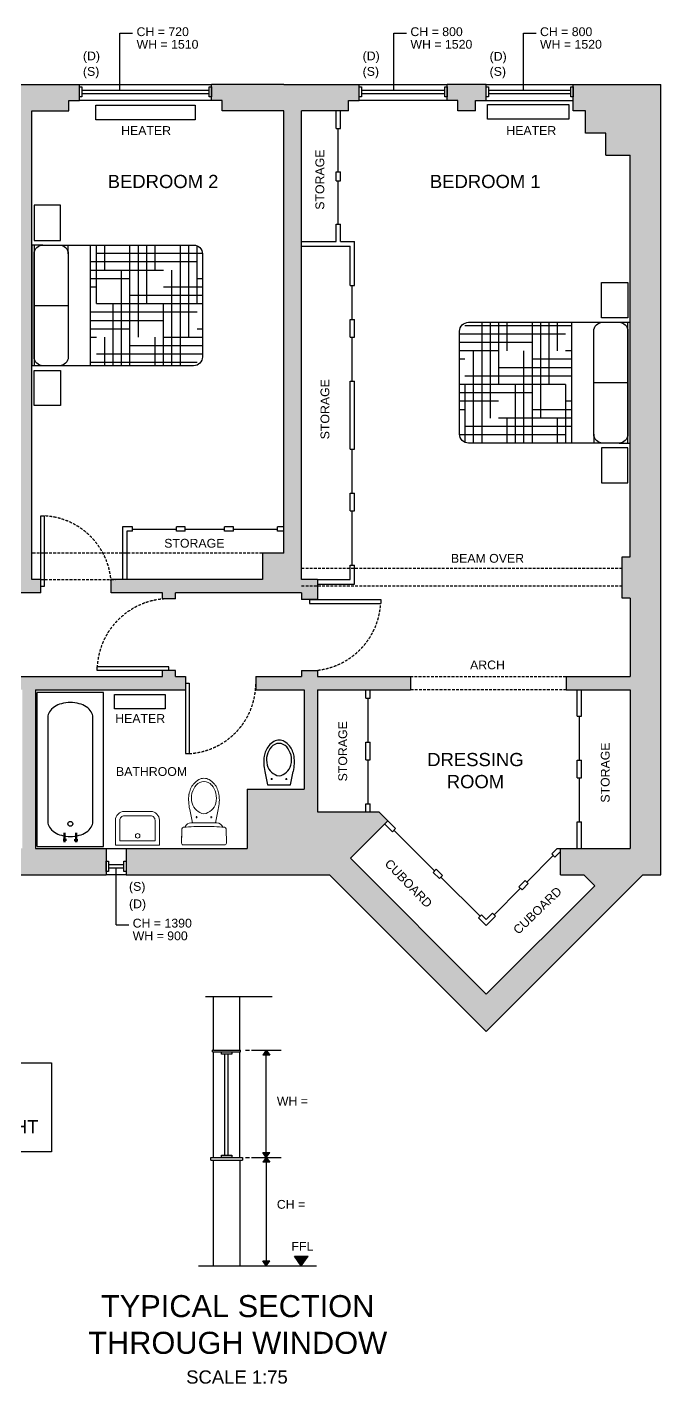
# Model space of a CAD drawing. Extents: x 69234 to 89891, y 55573 to 76150.
# Drawn here: x 82694 to 89891, y 60405 to 75806 of the extents above; entities that cross this region are included whole.
import ezdxf

# ---------------------------------------------------------------- set-up
doc = ezdxf.new("R2010")
doc.units = 0
doc.header["$LTSCALE"] = 25
doc.header["$MEASUREMENT"] = 0
doc.linetypes.add('HIDDEN', pattern=[0.375, 0.25, -0.125])
doc.layers.get('0').update_dxf_attribs({"lineweight": 9})
doc.layers.add('aFurniture', color=7, linetype='Continuous', lineweight=13)
for name, color, linetype in [('cub', 7, 'Continuous'), ('DETAILS', 8, 'Continuous'), ('DOORS', 7, 'Continuous'), ('existing door', 7, 'Continuous'), ('HATCH', 9, 'Continuous'), ('HEATER', 4, 'Continuous'), ('SD', 7, 'Continuous'), ('TEXT-2', 7, 'Continuous'), ('TEXT-3', 7, 'Continuous'), ('TEXT-5', 6, 'Continuous'), ('WALL', 1, 'Continuous'), ('WIN DIM', 7, 'Continuous'), ('window', 9, 'Continuous')]:
    doc.layers.add(name, color=color, linetype=linetype)
doc.styles.add('Arial', font='arial.ttf', dxfattribs={"height": 150})

# ---------------------------------------------------------------- blocks, each defined once
blk = doc.blocks.new('BATH')
at = {"color": 8}
for p, q in [((56089, -22122), (55339, -22122)), ((55339, -22122), (55339, -23872)), ((55642, -22173), (55642, -22278)), ((55652, -22173), (55652, -22278)), ((55774, -22173), (55774, -22278)), ((55784, -22173), (55784, -22278)), ((56089, -22122), (56089, -23872)), ((55670, -22192), (55630, -22192)), ((55670, -22202), (55630, -22202)), ((55757, -22192), (55797, -22192)), ((55757, -22202), (55797, -22202)), ((55339, -23872), (56089, -23872))]:
    blk.add_line(p, q, dxfattribs=at)
blk.add_lwpolyline([(55969, -23590), (55969, -22404, 0.141736), (55952, -22344, 0.10716), (55894, -22285, 0.078981), (55816, -22250, 0.066429), (55714, -22236, 0.066429), (55613, -22250, 0.078981), (55534, -22285, 0.10716), (55476, -22344, 0.141736), (55459, -22404), (55459, -23590, 0.141736), (55476, -23650, 0.10716), (55534, -23709, 0.078981), (55613, -23744, 0.066429), (55714, -23758, 0.066429), (55816, -23744, 0.078981), (55894, -23709, 0.10716), (55952, -23650, 0.141736)], format="xyb", close=True, dxfattribs=at)
blk.add_circle((55714, -22381), 27.5, dxfattribs=at)
blk = doc.blocks.new('DOUBLE BED')
at = {"color": 8}
for p, q in [((52577, -26398), (51364, -26398)), ((51554, -26359), (51554, -27729)), ((51649, -26359), (51649, -27446)), ((51745, -26359), (51745, -27065)), ((51840, -26359), (51840, -26684)), ((52126, -26359), (52126, -27729)), ((52221, -26359), (52221, -27446)), ((52316, -26359), (52316, -27065)), ((52411, -26359), (52411, -26684)), ((52507, -26493), (51303, -26493)), ((52126, -26589), (51303, -26589)), ((51745, -26684), (51303, -26684)), ((51364, -26779), (51303, -26779)), ((51459, -26684), (51459, -27729)), ((52030, -26684), (52030, -27729)), ((52577, -26779), (52126, -26779)), ((52577, -26684), (52507, -26684)), ((52577, -26874), (51745, -26874)), ((52507, -27065), (51303, -27065)), ((52577, -26970), (51364, -26970)), ((51364, -27065), (51364, -27721)), ((51935, -27065), (51935, -27729)), ((52507, -27065), (52507, -27729)), ((52126, -27160), (51303, -27160)), ((51745, -27255), (51303, -27255)), ((52577, -27255), (52507, -27255)), ((51364, -27351), (51303, -27351)), ((52577, -27351), (52126, -27351)), ((52577, -27541), (51364, -27541)), ((52577, -27446), (51745, -27446)), ((51840, -27446), (51840, -27729)), ((52411, -27446), (52411, -27729)), ((52507, -27636), (51303, -27636))]:
    blk.add_line(p, q, dxfattribs=at)
for points in [[(53214, -25907), (53214, -26307), (52913, -26307), (52913, -25907)], [(53214, -28182), (53214, -27782), (52913, -27782), (52913, -28182)]]:
    blk.add_lwpolyline(points, close=True, dxfattribs=at)
blk.add_lwpolyline([(52927, -27729), (51403, -27729, -0.414214), (51303, -27629), (51303, -26459, -0.414214), (51403, -26359), (52927, -26359, -0.414214)], format="xyb", dxfattribs=at)
for points in [[(52577, -27729), (52577, -26359)], [(53114, -26359), (53239, -26359)], [(53214, -27729), (53214, -26359)], [(53239, -27729), (53239, -26359)], [(53214, -27044), (52827, -27044)], [(52827, -27629), (52827, -27729)], [(53114, -27729), (53239, -27729)]]:
    blk.add_lwpolyline(points, dxfattribs=at)
blk.add_lwpolyline([(52927, -26359), (53114, -26359, -0.414214), (53214, -26459), (53214, -27629, -0.414214), (53114, -27729), (52927, -27729, -0.414214), (52827, -27629), (52827, -26459, -0.414214)], format="xyb", close=True, dxfattribs=at)
blk = doc.blocks.new('SMALL SINK')
at = {"color": 0, "lineweight": 15}
for points in [[(57006, -22406), (57006, -22122), (56506, -22122), (56506, -22406, 0.414214), (56606, -22506), (56906, -22506, 0.414214)], [(56956, -22406), (56956, -22172), (56556, -22172), (56556, -22406, 0.414214), (56606, -22456), (56906, -22456, 0.414214)]]:
    blk.add_lwpolyline(points, format="xyb", close=True, dxfattribs=at)
blk.add_circle((56753, -22229), 25.4, dxfattribs=at)
blk = doc.blocks.new('TOILET')
at = {"layer": 'aFurniture', "color": 0, "lineweight": 9}
for p, q in [((52106, -22622), (51637, -22622)), ((51617, -22643), (51621, -22804)), ((52126, -22643), (52122, -22804)), ((52123, -22765), (52126, -22643)), ((51741, -22872), (51710, -23024)), ((52019, -22872), (51724, -22872)), ((51799, -22937), (51779, -22937)), ((51789, -22927), (51789, -22947)), ((51945, -22937), (51965, -22937)), ((51955, -22927), (51955, -22947)), ((52033, -23024), (52002, -22872))]:
    blk.add_line(p, q, dxfattribs=at)
for centre, radius, start, end in [((51637, -22642), 20, 90.001, 181.364), ((52106, -22642), 20, 358.636, 90), ((52106, -22642), 20, 358.636, 89.999), ((51641, -22804), 20, 181.361, 265.494), ((51866, -19940), 2892, 265.497, 270.103), ((51724, -22802), 70, 198.725, 269.999), ((51877, -19940), 2892, 269.897, 274.503), ((52019, -22802), 70, 270, 336.803), ((52102, -22804), 20, 274.506, 358.639), ((52191, -23134), 494, 167.161, 187.303), ((51970, -23156), 240, 165.141, 192.866), ((51899, -23139), 167, 99.2656, 164.642), ((51845, -23139), 167, 15.358, 80.7344), ((51774, -23156), 240, 347.134, 14.859), ((51552, -23134), 494, 352.697, 12.839), ((51960, -23153), 262, 189.622, 217.912), ((51982, -23138), 257, 196.116, 219.524), ((51761, -23138), 257, 320.476, 343.884), ((51783, -23153), 262, 322.088, 350.378), ((51927, -23170), 225, 219.612, 239.382), ((51871, -23228), 114, 220.555, 270.419), ((51869, -23259), 119, 241.435, 271.154), ((51872, -23228), 114, 269.58, 319.445), ((51874, -23259), 119, 268.846, 298.565), ((51816, -23170), 225, 300.618, 320.388)]:
    blk.add_arc(centre, radius, start, end, dxfattribs=at)

msp = doc.modelspace()

# ---------------------------------------------------------------- hatches: boundary and pattern name
at = {"layer": 'HATCH'}
for color, points in [(256, [(82749, 74854), (83168, 74854), (83168, 74974), (83288, 74974), (83288, 75154), (82308, 75154), (82033, 75154), (81974, 75219), (81788, 75052), (81921, 74904), (82308, 74904), (82308, 74854), (82549, 74854), (82549, 69834), (82204, 69834), (82204, 69534), (80336, 69534), (80336, 69384), (82849, 69384), (82849, 69534), (82749, 69534)]), (256, [(85811, 74854), (86344, 74854), (86344, 74974), (86464, 74974), (86464, 75154), (85611, 75154), (84788, 75154), (84788, 74974), (84908, 74974), (84908, 74854), (85611, 74854), (85611, 69834), (85366, 69834), (85366, 69534), (83649, 69534), (83649, 69384), (84230, 69384), (84230, 69317), (84380, 69317), (84380, 69384), (85811, 69384), (85811, 69310), (85991, 69310), (85991, 69534), (85811, 69534)]), (256, [(89891, 75154), (88896, 75154), (88896, 74854), (89035, 74854), (89035, 74604), (89265, 74604), (89265, 74354), (89541, 74354), (89541, 69794), (89451, 69794), (89451, 69324), (89541, 69324), (89541, 68434), (88816, 68434), (88816, 68284), (89541, 68284), (89541, 66484), (88750, 66484), (88750, 66184), (89014, 66184), (89139, 66059), (87908, 64829), (86367, 66371), (86791, 66795), (86689, 66897), (85991, 66897), (85991, 68284), (87046, 68284), (87046, 68434), (85991, 68434), (85991, 68501), (85811, 68501), (85811, 68434), (85291, 68434), (85291, 68284), (85841, 68284), (85841, 67154), (85191, 67154), (85191, 66484), (83820, 66484), (83820, 66184), (86129, 66184), (87908, 64405), (89687, 66184), (89891, 66184)]), (256, [(87906, 75154), (87464, 75154), (87464, 74974), (87584, 74974), (87584, 74854), (87786, 74854), (87786, 74974), (87906, 74974)]), (1, [(85410, 64192), (85372, 64137), (85449, 64137)]), (1, [(85410, 62976), (85449, 63031), (85372, 63031)]), (1, [(85410, 62976), (85372, 62921), (85449, 62921)]), (1, [(85410, 61746), (85449, 61801), (85372, 61801)]), (1, [(85807, 61746), (85885, 61856), (85730, 61856)])]:
    msp.add_hatch(color=color, dxfattribs=at).paths.add_polyline_path(points)
h = msp.add_hatch(color=256, dxfattribs=at)
h.paths.add_polyline_path([(83590, 66484), (82790, 66484), (82790, 68284), (84491, 68284), (84491, 68359), (84491, 68434), (84380, 68434), (84380, 68501), (84230, 68501), (84230, 68434), (81715, 68434), (81715, 68284), (82640, 68284), (82640, 66484), (81740, 66484), (81740, 66184), (83590, 66184)])
h.paths.add_polyline_path([(80790, 66484), (80135, 66484), (80135, 68284), (80915, 68284), (80915, 68359), (80915, 68434), (79805, 68434), (79805, 68284), (79985, 68284), (79985, 66484), (79684, 66484), (79684, 66184), (80790, 66184)])
h.paths.add_polyline_path([(79184, 66484), (78935, 66484), (78935, 67744), (78935, 68284), (79035, 68284), (79035, 68359), (79035, 68434), (78935, 68434), (78935, 68534), (78785, 68534), (78785, 66484), (78785, 65864), (78915, 65864), (78915, 63464), (78785, 63464), (78785, 62774), (78425, 62774), (78425, 62624), (78785, 62624), (78785, 62194), (78977, 62194), (78977, 63164), (79085, 63164), (79085, 66184), (79184, 66184)])
h.paths.add_polyline_path([(76465, 68084), (75337, 68084), (75337, 68365), (75187, 68365), (75187, 68084), (73697, 68084), (73697, 68009), (73697, 67934), (75337, 67934), (75985, 67934), (75985, 67484), (76315, 67484), (76315, 66527), (76390, 66527), (76465, 66527)])
h.paths.add_polyline_path([(76465, 64997), (76315, 64997), (76315, 64024), (75985, 64024), (75718, 64024), (75718, 63874), (76315, 63874), (76315, 62324), (76465, 62324), (76465, 62624), (76825, 62624), (76825, 62774), (76465, 62774)])

# ---------------------------------------------------------------- linework, layer by layer
at = {"layer": 'cub'}
for p, q in [((86203, 74654), (86203, 74854)), ((86253, 74654), (86253, 74854)), ((86203, 74654), (86253, 74654)), ((86203, 74162), (86253, 74162)), ((86203, 74062), (86203, 74162)), ((86253, 74062), (86253, 74162)), ((86203, 74062), (86253, 74062)), ((86203, 73371), (86203, 73571)), ((86203, 73571), (86253, 73571)), ((86253, 73371), (86253, 73571)), ((85811, 73371), (86203, 73371)), ((85811, 73321), (86361, 73321)), ((86253, 73371), (86411, 73371)), ((86361, 72873), (86361, 73321)), ((86411, 72873), (86411, 73371)), ((86361, 72873), (86411, 72873)), ((86361, 72486), (86411, 72486)), ((86361, 72286), (86361, 72486)), ((86411, 72286), (86411, 72486)), ((86361, 72286), (86411, 72286)), ((86361, 71014), (86361, 71786)), ((86361, 71786), (86411, 71786)), ((86411, 71014), (86411, 71786)), ((86361, 71014), (86411, 71014)), ((86361, 70514), (86411, 70514)), ((86361, 70314), (86361, 70514)), ((86411, 70314), (86411, 70514)), ((86361, 70314), (86411, 70314)), ((83778, 70134), (83778, 69534)), ((83889, 70134), (83778, 70134)), ((83828, 70084), (83828, 69534)), ((83889, 70084), (83828, 70084)), ((83889, 70084), (83889, 70134)), ((84389, 70084), (84389, 70134)), ((84489, 70134), (84389, 70134)), ((84489, 70084), (84389, 70084)), ((84489, 70084), (84489, 70134)), ((85036, 70134), (84936, 70134)), ((84936, 70084), (84936, 70134)), ((85036, 70084), (84936, 70084)), ((85036, 70084), (85036, 70134)), ((85611, 70134), (85536, 70134)), ((85536, 70084), (85536, 70134)), ((85611, 70084), (85536, 70084)), ((86361, 69534), (86361, 69700)), ((86361, 69700), (86411, 69700)), ((86411, 69484), (86411, 69700)), ((85991, 69534), (86361, 69534)), ((85991, 69484), (86411, 69484)), ((86541, 68190), (86541, 68284)), ((86591, 68190), (86591, 68284)), ((88941, 67984), (88941, 68284)), ((88991, 67984), (88991, 68284)), ((86541, 68190), (86591, 68190)), ((88941, 67984), (88991, 67984)), ((86541, 67690), (86591, 67690)), ((86541, 67490), (86541, 67690)), ((86591, 67490), (86591, 67690)), ((86541, 67490), (86591, 67490)), ((88941, 67484), (88991, 67484)), ((88941, 67284), (88941, 67484)), ((88991, 67284), (88991, 67484)), ((88941, 67284), (88991, 67284)), ((86541, 66897), (86541, 66990)), ((86541, 66990), (86591, 66990)), ((86591, 66897), (86591, 66990)), ((86842, 66673), (86756, 66759)), ((86877, 66709), (86791, 66795)), ((86842, 66673), (86877, 66709)), ((88941, 66784), (88991, 66784)), ((88941, 66484), (88941, 66784)), ((88991, 66484), (88991, 66784)), ((88651, 66420), (88714, 66484)), ((88686, 66385), (88651, 66420)), ((88686, 66385), (88750, 66448)), ((88714, 66484), (88750, 66484)), ((87304, 66211), (87340, 66246)), ((87410, 66175), (87340, 66246)), ((87375, 66140), (87304, 66211)), ((87375, 66140), (87410, 66175)), ((88279, 66049), (88350, 66120)), ((88315, 66013), (88385, 66084)), ((88385, 66084), (88350, 66120)), ((88315, 66013), (88279, 66049)), ((87820, 65695), (87855, 65731)), ((87908, 65607), (87820, 65695)), ((87908, 65678), (87855, 65731)), ((87908, 65678), (87979, 65748)), ((87908, 65607), (88014, 65713)), ((88014, 65713), (87979, 65748))]:
    msp.add_line(p, q, dxfattribs=at)
at = {"layer": 'DETAILS'}
for p, q in [((85394, 67358), (85425, 67206)), ((85686, 67206), (85717, 67358)), ((85425, 67206), (85686, 67206)), ((85482, 67271), (85462, 67271)), ((85472, 67261), (85472, 67281)), ((85628, 67271), (85648, 67271)), ((85638, 67261), (85638, 67281))]:
    msp.add_line(p, q, dxfattribs=at)
for centre, radius, start, end in [((85644, 67486), 262, 142.088, 170.378), ((85666, 67472), 257, 140.476, 163.884), ((85611, 67504), 225, 120.618, 140.388), ((85554, 67561), 114, 89.58, 139.445), ((85553, 67593), 119, 88.846, 118.565), ((85558, 67593), 119, 61.435, 91.154), ((85556, 67561), 114, 40.555, 90.419), ((85500, 67504), 225, 39.612, 59.382), ((85444, 67472), 257, 16.116, 39.524), ((85467, 67486), 262, 9.622, 37.912), ((85875, 67467), 494, 172.697, 192.839), ((85653, 67490), 240, 167.134, 194.859), ((85457, 67490), 240, 345.141, 12.866), ((85236, 67467), 494, 347.161, 7.303), ((85582, 67472), 167, 195.358, 260.7344), ((85528, 67472), 167, 279.2656, 344.642)]:
    msp.add_arc(centre, radius, start, end, dxfattribs=at)
at = {"layer": 'DOORS'}
for p, q in [((86228, 74162), (86228, 74654)), ((86228, 73571), (86228, 74062)), ((86386, 72486), (86386, 72873)), ((86386, 71786), (86386, 72286)), ((86386, 70514), (86386, 71014)), ((86386, 69700), (86386, 70314)), ((83889, 70109), (84389, 70109)), ((84489, 70109), (84936, 70109)), ((85036, 70109), (85536, 70109)), ((86566, 67690), (86566, 68190)), ((88966, 67484), (88966, 67984)), ((86566, 66990), (86566, 67490)), ((88966, 66784), (88966, 67284)), ((86859, 66691), (87322, 66228)), ((88368, 66102), (88668, 66402)), ((87393, 66158), (87837, 65713)), ((87997, 65731), (88297, 66031))]:
    msp.add_line(p, q, dxfattribs=at)
at = {"layer": 'existing door'}
for p, q in [((82849, 70259), (82893, 70259)), ((82849, 69459), (82849, 70259)), ((82893, 69459), (82893, 70259)), ((82849, 69459), (82893, 69459)), ((85901, 69310), (86710, 69310)), ((85901, 69310), (85901, 69265)), ((86710, 69310), (86710, 69265)), ((85901, 69265), (86710, 69265)), ((84305, 68545), (83489, 68545)), ((83489, 68501), (83489, 68545)), ((84305, 68501), (84305, 68545)), ((84305, 68501), (83489, 68501)), ((84491, 68359), (84491, 67559)), ((84491, 68359), (84535, 68359)), ((84535, 68359), (84535, 67559)), ((84491, 67559), (84535, 67559))]:
    msp.add_line(p, q, dxfattribs=at)
at = {"layer": 'HATCH'}
for p, q in [((87906, 74974), (88896, 74974)), ((84720, 64804), (85476, 64804)), ((84799, 64176), (84799, 64192)), ((84810, 64192), (84799, 64192)), ((84799, 64176), (85118, 64176)), ((84810, 62976), (84810, 64176)), ((85110, 64192), (85118, 64192)), ((85110, 62976), (85110, 64176)), ((85118, 64176), (85118, 64192)), ((84780, 62976), (85140, 62976)), ((84780, 62946), (84780, 62976)), ((84780, 62946), (84810, 62946)), ((85110, 62946), (85140, 62946)), ((85140, 62976), (85140, 62946)), ((84639, 61746), (85982, 61746))]:
    msp.add_line(p, q, dxfattribs=at)
at = {"layer": 'HATCH', "linetype": 'HIDDEN', "ltscale": 5}
for p, q in [((85366, 69834), (82749, 69834)), ((89451, 69659), (85811, 69659)), ((82849, 69534), (83696, 69534)), ((89451, 69459), (85811, 69459)), ((87046, 68434), (88816, 68434)), ((88816, 68284), (87046, 68284))]:
    msp.add_line(p, q, dxfattribs=at)
at = {"layer": 'HATCH', "color": 2}
for p, q in [((84810, 64192), (84810, 64804)), ((85110, 64192), (85110, 64804)), ((84810, 64192), (85110, 64192)), ((84810, 61746), (84810, 62946)), ((84810, 62946), (85110, 62946)), ((85110, 62946), (85110, 61746))]:
    msp.add_line(p, q, dxfattribs=at)
at = {"layer": 'HATCH', "color": 1}
for p, q in [((85174, 64192), (85220, 64192)), ((85243, 64192), (85578, 64192)), ((85410, 64192), (85372, 64137)), ((85449, 64137), (85372, 64137)), ((85410, 62976), (85410, 64192)), ((85410, 64192), (85449, 64137)), ((85372, 63031), (85449, 63031)), ((85410, 62976), (85372, 63031)), ((85410, 62976), (85449, 63031)), ((85174, 62976), (85220, 62976)), ((85243, 62976), (85578, 62976)), ((85410, 62976), (85372, 62921)), ((85449, 62921), (85372, 62921)), ((85410, 62976), (85410, 61746)), ((85410, 62976), (85449, 62921)), ((85372, 61801), (85449, 61801)), ((85410, 61746), (85372, 61801)), ((85410, 61746), (85449, 61801)), ((85807, 61746), (85730, 61856)), ((85730, 61856), (85885, 61856)), ((85807, 61746), (85885, 61856))]:
    msp.add_line(p, q, dxfattribs=at)
at = {"layer": 'HATCH'}
msp.add_lwpolyline([(80325, 64050), (82972, 64050), (82972, 63038), (80325, 63038)], close=True, dxfattribs=at)
at = {"layer": 'HATCH', "linetype": 'HIDDEN', "ltscale": 5}
for centre, radius, start, end in [((82849, 69459), 800, 0, 86.8589), ((84305, 68501), 816, 90, 176.8589), ((85901, 69310), 809, 270, 356.8589), ((84491, 68359), 800, 273.1411, 0)]:
    msp.add_arc(centre, radius, start, end, dxfattribs=at)
at = {"layer": 'HEATER'}
for points in [[(84601, 74920), (84601, 74755), (83475, 74755), (83475, 74920)], [(88847, 74928), (88847, 74763), (87921, 74763), (87921, 74928)], [(84262, 68232), (84262, 68066), (83685, 68066), (83685, 68232)]]:
    msp.add_lwpolyline(points, close=True, dxfattribs=at)
at = {"layer": 'WALL'}
for p, q in [((82308, 75154), (83288, 75154)), ((83288, 74974), (83288, 75154)), ((84788, 74974), (84788, 75154)), ((85611, 75154), (84788, 75154)), ((85611, 75154), (86464, 75154)), ((86464, 74974), (86464, 75154)), ((87906, 75154), (87464, 75154)), ((87464, 74974), (87464, 75154)), ((87906, 74974), (87906, 75154)), ((88896, 74854), (88896, 75154)), ((88896, 75154), (89891, 75154)), ((89891, 66184), (89891, 75154)), ((82749, 74854), (83168, 74854)), ((82749, 69534), (82749, 74854)), ((83168, 74854), (83168, 74974)), ((83168, 74974), (83288, 74974)), ((84908, 74974), (84788, 74974)), ((84908, 74854), (84908, 74974)), ((85611, 74854), (84908, 74854)), ((85611, 69834), (85611, 74854)), ((85811, 69534), (85811, 74854)), ((86344, 74854), (85811, 74854)), ((86344, 74854), (86344, 74974)), ((86344, 74974), (86464, 74974)), ((87584, 74974), (87464, 74974)), ((87584, 74854), (87584, 74974)), ((87786, 74854), (87584, 74854)), ((87786, 74854), (87786, 74974)), ((87786, 74974), (87906, 74974)), ((89035, 74854), (88896, 74854)), ((89035, 74604), (89035, 74854)), ((89265, 74604), (89035, 74604)), ((89265, 74354), (89265, 74604)), ((89265, 74354), (89541, 74354)), ((89541, 69794), (89541, 74354)), ((89451, 69324), (89451, 69794)), ((89451, 69794), (89541, 69794)), ((82849, 69534), (82749, 69534)), ((82849, 69384), (82849, 69534)), ((85366, 69534), (83649, 69534)), ((83649, 69384), (83649, 69534)), ((85991, 69534), (85811, 69534)), ((85991, 69534), (85991, 69310)), ((82849, 69384), (80336, 69384)), ((84230, 69384), (83649, 69384)), ((84230, 69317), (84230, 69384)), ((84380, 69317), (84230, 69317)), ((85811, 69384), (84380, 69384)), ((84380, 69317), (84380, 69384)), ((85811, 69384), (85811, 69310)), ((85991, 69310), (85811, 69310)), ((89541, 69324), (89451, 69324)), ((89541, 69324), (89541, 68434)), ((81715, 68434), (84230, 68434)), ((84230, 68434), (84230, 68501)), ((84380, 68501), (84230, 68501)), ((84380, 68434), (84380, 68501)), ((84380, 68434), (84491, 68434)), ((84491, 68434), (84491, 68284)), ((85291, 68434), (85291, 68284)), ((85291, 68434), (85811, 68434)), ((85811, 68501), (85811, 68434)), ((85811, 68501), (85991, 68501)), ((85991, 68501), (85991, 68434)), ((85991, 68434), (87046, 68434)), ((87046, 68434), (87046, 68284)), ((88816, 68434), (88816, 68284)), ((88816, 68434), (89541, 68434)), ((82790, 68284), (82790, 66484)), ((82790, 68284), (84491, 68284)), ((85291, 68284), (85841, 68284)), ((85841, 68284), (85841, 67154)), ((85991, 68284), (85991, 66897)), ((85991, 68284), (87046, 68284)), ((88816, 68284), (89541, 68284)), ((89541, 68284), (89541, 66484)), ((85191, 67154), (85191, 66484)), ((85191, 67154), (85841, 67154)), ((85991, 66897), (86689, 66897)), ((86791, 66795), (86689, 66897)), ((86791, 66795), (86367, 66371)), ((82790, 66484), (83590, 66484)), ((83590, 66484), (83590, 66184)), ((83820, 66484), (83820, 66184)), ((83820, 66484), (85191, 66484)), ((88750, 66484), (89541, 66484)), ((88750, 66184), (88750, 66484)), ((87908, 64829), (86367, 66371)), ((81740, 66184), (83590, 66184)), ((83820, 66184), (86129, 66184)), ((87908, 64405), (86129, 66184)), ((87908, 64405), (89687, 66184)), ((88750, 66184), (89014, 66184)), ((89139, 66059), (89014, 66184)), ((89687, 66184), (89891, 66184)), ((87908, 64829), (89139, 66059))]:
    msp.add_line(p, q, dxfattribs=at)
msp.add_lwpolyline([(85611, 69834), (85366, 69834), (85366, 69534)], dxfattribs=at)
at = {"layer": 'WIN DIM'}
for p, q in [((83748, 75090), (83748, 75737)), ((83748, 75737), (83891, 75737)), ((86859, 75090), (86859, 75737)), ((86859, 75737), (87002, 75737)), ((88330, 75090), (88330, 75737)), ((88330, 75737), (88473, 75737)), ((83705, 65617), (83705, 66264)), ((83705, 65617), (83848, 65617))]:
    msp.add_line(p, q, dxfattribs=at)
at = {"layer": 'window'}
for p, q in [((83288, 75154), (84788, 75154)), ((83316, 75090), (84761, 75090)), ((83316, 75054), (84761, 75054)), ((86464, 75154), (87464, 75154)), ((86492, 75090), (87437, 75090)), ((86492, 75054), (87437, 75054)), ((87906, 75154), (88896, 75154)), ((87934, 75090), (88869, 75090)), ((87934, 75054), (88869, 75054)), ((84788, 74974), (83288, 74974)), ((87464, 74974), (86464, 74974)), ((83590, 66484), (83820, 66484)), ((83617, 66300), (83792, 66300)), ((83617, 66264), (83792, 66264)), ((83820, 66184), (83590, 66184))]:
    msp.add_line(p, q, dxfattribs=at)
at = {"layer": 'window', "color": 4}
for p, q in [((84941, 63003), (84941, 64148)), ((84977, 63003), (84977, 64148))]:
    msp.add_line(p, q, dxfattribs=at)
at = {"layer": 'window'}
for points in [[(83288, 75013), (83288, 75128), (83316, 75128), (83316, 75013)], [(84761, 75013), (84761, 75128), (84788, 75128), (84788, 75013)], [(86464, 75013), (86464, 75128), (86492, 75128), (86492, 75013)], [(87437, 75013), (87437, 75128), (87464, 75128), (87464, 75013)], [(87906, 75013), (87906, 75128), (87934, 75128), (87934, 75013)], [(88869, 75013), (88869, 75128), (88896, 75128), (88896, 75013)], [(83590, 66223), (83590, 66338), (83617, 66338), (83617, 66223)], [(83792, 66223), (83792, 66338), (83820, 66338), (83820, 66223)], [(85017, 64148), (84903, 64148), (84903, 64176), (85017, 64176)], [(85017, 62976), (84903, 62976), (84903, 63003), (85017, 63003)]]:
    msp.add_lwpolyline(points, close=True, dxfattribs=at)

# ---------------------------------------------------------------- block references
at = {"layer": 'DETAILS', "rotation": 180}
for name, p in [('DOUBLE BED', (135988, 45603)), ('BATH', (138899, 44382)), ('TOILET', (136574, 43901)), ('SMALL SINK', (140703, 44397))]:
    msp.add_blockref(name, p, dxfattribs=at)
at = {"layer": 'DETAILS'}
msp.add_blockref('DOUBLE BED', (36302, 98814), dxfattribs=at)

# ---------------------------------------------------------------- texts
at = {"layer": 'HEATER', "char_height": 100, "width": 5408, "attachment_point": 2, "style": 'Arial'}
for insert in [(84045, 74682), (88419, 74682), (83978, 68008)]:
    msp.add_mtext('HEATER', dxfattribs=dict(at, insert=insert))
at = {"layer": 'SD', "char_height": 100, "width": 5408, "attachment_point": 1, "style": 'Arial'}
for s, insert in [('CH = 720', (83937, 75804)), ('CH = 800', (87047, 75804)), ('CH = 800', (88518, 75804)), ('WH = 1510', (83937, 75661)), ('WH = 1520', (87047, 75661)), ('WH = 1520', (88518, 75661)), ('(D)', (83328, 75529)), ('(D)', (86504, 75529)), ('(D)', (87946, 75524)), ('(S)', (83328, 75353)), ('(S)', (86504, 75353)), ('(S)', (87946, 75353)), ('(S)', (83851, 66102)), ('(D)', (83851, 65904)), ('CH = 1390', (83893, 65685)), ('WH = 900', (83893, 65541)), ('WH =', (85530, 63665)), ('CH = ', (85530, 62493)), ('FFL', (85696, 62017))]:
    msp.add_mtext(s, dxfattribs=dict(at, insert=insert))
at = {"layer": 'TEXT-2', "char_height": 100, "width": 5408, "attachment_point": 1, "style": 'Arial'}
for s, insert, rotation in [('STORAGE', (85968, 73733), 90), ('STORAGE', (86026, 71127), 90), ('STORAGE', (86228, 67244), 90), ('STORAGE', (89209, 67003), 90), ('CUBOARD', (86819, 66372), 314), ('CUBOARD', (88203, 65572), 44)]:
    msp.add_mtext(s, dxfattribs=dict(at, insert=insert, rotation=rotation))
at = {"layer": 'TEXT-2', "char_height": 100, "width": 5408, "style": 'Arial'}
for s, insert, attachment_point in [('STORAGE', (84251, 69997), 1), ('BEAM OVER', (87922, 69826), 2), ('ARCH', (87922, 68616), 2), ('BATHROOM', (84107, 67406), 2)]:
    msp.add_mtext(s, dxfattribs=dict(at, insert=insert, attachment_point=attachment_point))
at = {"layer": 'TEXT-3', "char_height": 150, "width": 2769, "style": 'Arial'}
for s, insert, attachment_point in [('BEDROOM 2', (83609, 74129), 1), ('BEDROOM 1', (87268, 74129), 1), ('DRESSING \\PROOM', (87785, 67567), 2), ('KEY;\\PCH = CILL HEIGHT\\PWH = WINDOW HEIGHT', (80467, 63899), 1), ('SCALE 1:75', (85077, 60558), 2)]:
    msp.add_mtext(s, dxfattribs=dict(at, insert=insert, attachment_point=attachment_point))
at = {"layer": 'TEXT-5', "insert": (85085, 61413), "char_height": 250, "width": 5342, "attachment_point": 2, "style": 'Arial'}
msp.add_mtext('TYPICAL SECTION \\PTHROUGH WINDOW', dxfattribs=at)

doc.saveas('drawing.dxf')
